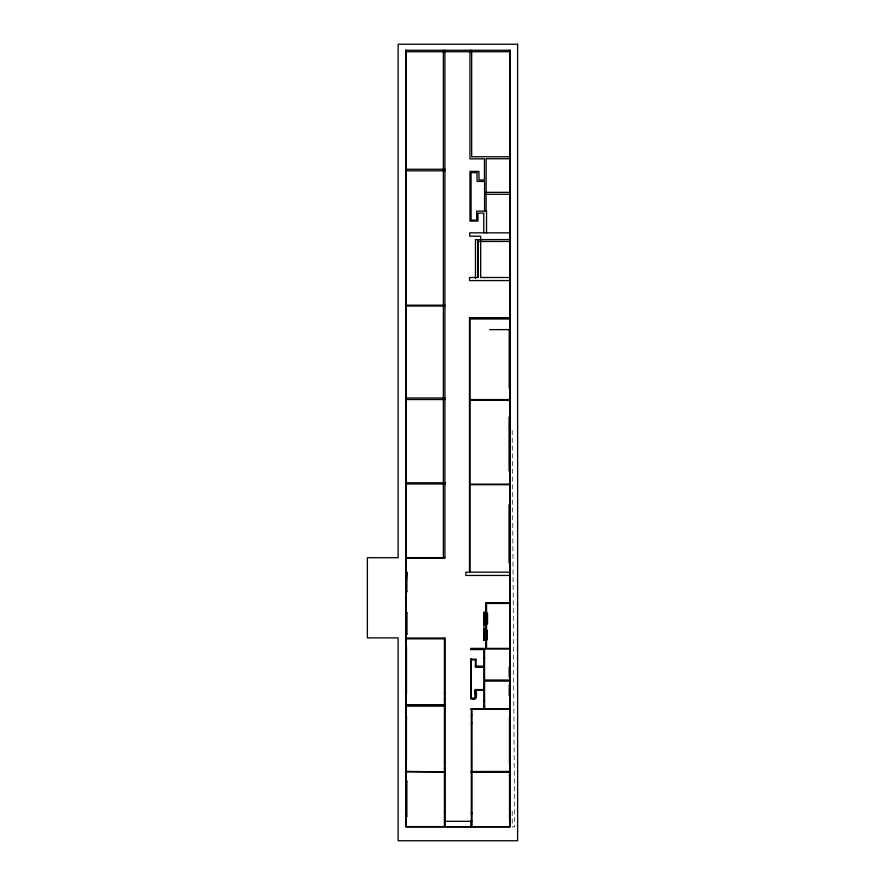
<?xml version="1.0" encoding="UTF-8"?>
<svg xmlns="http://www.w3.org/2000/svg" width="885" height="885" viewBox="0 0 885 885"><rect width="100%" height="100%" fill="white"/><g stroke="black" fill="none" stroke-linecap="round" stroke-linejoin="round"><path stroke-width="0.66" stroke-dasharray="4.42 3.32" d="M512.194 430.375L514.561 826.911L512.249 826.922L512.194 810.339"/><path stroke-width="1.33" d="M470.731 660.033L470.731 659.104L476.119 659.358M470.787 698.674L470.787 659.281M471.251 698.033L471.251 659.192L471.251 698.033L475.245 698.121M475.245 698.033L475.245 689.548L483.874 689.548L483.874 687.678M475.389 666.604L483.885 666.991L475.389 666.991L475.389 659.9L470.731 659.9M475.61 698.608C472.944 676.594 481.905 704.394 470.776 698.608M476.03 659.104L476.119 666.239M406.436 716.319L405.684 760.779L406.436 760.779L406.436 716.319L405.684 716.319M405.684 591.777L406.89 572.164L405.684 572.164M444.491 705.411L444.58 704.748L406.115 704.748L406.027 705.411L444.491 705.411L444.491 706.064L406.027 706.064M485.876 612.121L483.907 612.287L483.907 640.364L485.876 640.364M471.041 709.173L509.871 709.173L471.041 709.173L483.874 708.675L483.874 649.568M471.329 772.096L509.871 772.096L471.262 772.174M487.093 639.866L487.137 630.142M471.24 771.521L509.871 771.466M487.524 612.962L487.569 624.157M406.115 771.897L445.033 771.897L406.027 771.399M405.684 50.279L510.258 50.279L510.258 826.922L405.684 826.922L405.684 50.279L405.739 51.739L509.926 51.739M510.258 146.401L509.926 50.279M510.258 156.778L471.672 156.778L471.672 50.279M510.258 158.736L486.142 158.736L486.142 211.117M406.06 169.256L444.923 169.256M406.06 170.816L444.923 170.816M486.142 192.333L510.258 192.333M486.142 194.291L510.258 194.291M475.466 239.658L510.258 239.581M478.177 241.461L510.258 241.461M478.177 239.581L478.166 277.492L469.526 277.492L469.526 280.556L509.926 280.556M480.577 277.492L509.926 277.492M406.06 305.192L444.834 305.192M406.06 306.022L444.834 306.022M510.147 317.693L469.492 317.693L469.492 572.186L465.875 572.186L465.875 575.438L509.926 575.438M470.023 318.987L510.147 318.987M489.67 329.629L510.258 329.629M510.258 388.05L509.207 388.05L509.207 329.629M406.06 398.007L444.923 398.007M406.06 399.533L444.923 399.533M470.023 399.566L510.258 399.566M470.023 400.363L510.258 400.363M510.258 417.034L509.074 417.034L509.074 470.92L510.258 470.92M406.06 482.801L444.923 482.801M406.06 483.962L444.923 483.962M470.023 484.139L510.258 484.139M470.023 484.703L510.258 484.703M510.258 504.948L509.041 504.948L509.041 562.639L510.258 562.639M406.06 557.616L444.923 557.616M406.06 558.114L444.923 558.114L444.923 50.279M405.684 591.788L406.89 591.777M510.258 595.649L509.926 572.186L470.012 572.186L470.012 317.693M485.821 648.395L485.821 602.818L510.324 602.818L510.324 603.437L486.739 603.437M405.684 612.708L406.967 612.708L406.967 634.169L405.684 634.169M405.684 612.818L406.967 612.818M484.969 624.721L483.907 624.644L483.962 612.21M484.858 629.147L483.907 629.147L483.962 640.364M483.962 629.301L484.903 629.301M405.684 634.036L406.967 634.036M405.684 638.03L445.133 638.03L445.188 826.656L471.329 826.656L471.329 708.907M405.684 638.837L444.37 638.837M405.684 646.415L406.492 646.415L406.492 693.508L405.684 693.508L406.492 693.486M485.887 648.395L470.72 648.395L470.72 649.568L484.648 649.568M510.258 648.395L486.54 648.395L486.54 602.818M510.258 648.982L484.526 648.982L484.571 708.675L510.014 708.675M483.763 651.78L484.648 651.78M483.885 658.009L484.648 658.009M475.389 665.985L483.885 666.239M510.258 667.102L509.185 667.102L509.185 677.125L510.258 677.125M484.648 680.023L510.368 680.023M484.648 681.096L510.368 681.096L510.368 679.945M510.258 684.913L509.24 684.913L509.24 695.51L510.258 695.51M475.245 690.112L483.885 690.178M444.37 693.243L445.133 693.243M444.37 699.161L445.133 699.161M483.885 701.13L484.648 701.13M483.885 706.263L484.748 706.263M471.262 708.907L472.026 708.907M471.262 715.323L472.004 715.323M405.684 716.518L406.436 716.518M510.258 717.182L509.483 717.182L509.483 763.855L510.258 763.821M509.483 718.056L510.258 718.056M471.262 723.244L472.004 723.244M405.684 760.591L406.436 760.591M444.37 762.416L445.133 762.416M444.37 768.622L445.133 768.622M510.258 819.499L509.528 819.499L509.528 774.198L510.258 774.198M509.528 774.419L510.258 774.419M405.684 781.156L406.868 781.223M509.528 795.361L510.258 795.361L509.528 774.198M509.528 797.485L510.258 797.485M444.37 812.375L445.133 812.375M471.262 812.884L472.004 812.884M471.262 813.78L472.004 813.78M405.684 816.158L406.868 816.158M405.684 816.413L406.868 816.413L406.868 781.156M444.292 821.302L472.004 821.302M471.97 826.656L509.871 826.656L509.871 50.279M485.887 602.873L485.821 624.622M478.166 239.558L478.177 277.525M475.466 239.558L475.477 278.565M509.926 239.581L509.926 232.843L469.714 232.843L469.714 236.207L480.666 236.207L480.666 277.492M509.926 240.941L509.926 388.05M486.529 232.843L486.529 211.117L476.705 211.117L476.705 220.133L471.085 220.133L471.085 172.63L477.059 172.63L477.059 181.414L484.571 181.414L484.571 211.117M483.763 232.843L483.763 213.13L477.988 213.13L477.988 221.106L469.968 221.106L469.968 171.413L478.962 171.413L478.962 179.998L484.449 179.998L484.449 158.846L469.968 158.846L469.968 50.279M472.004 708.907L472.026 826.656M471.163 821.302L471.163 826.656M444.425 638.03L444.425 826.623L406.027 826.623L406.027 50.279M443.363 50.279L443.363 557.616M406.89 572.164L406.89 591.788M517.625 44.25L398.128 44.25L398.128 557.716L367.375 557.716L367.375 637.875L398.128 637.875L398.128 840.75L517.625 840.75L517.625 44.25"/></g></svg>
